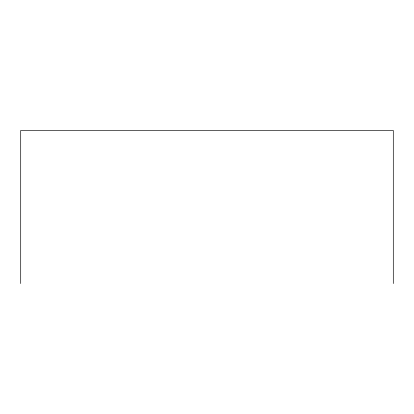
<?xml version="1.0" encoding="UTF-8"?>
<svg xmlns="http://www.w3.org/2000/svg" width="414" height="414" viewBox="0 0 414 414"><rect width="100%" height="100%" fill="white"/><g stroke="black" fill="none" stroke-linecap="round" stroke-linejoin="round"><path stroke-width="0.62" d="M393.3 283.538L393.3 130.462L20.7 130.462L20.7 283.538"/></g></svg>
